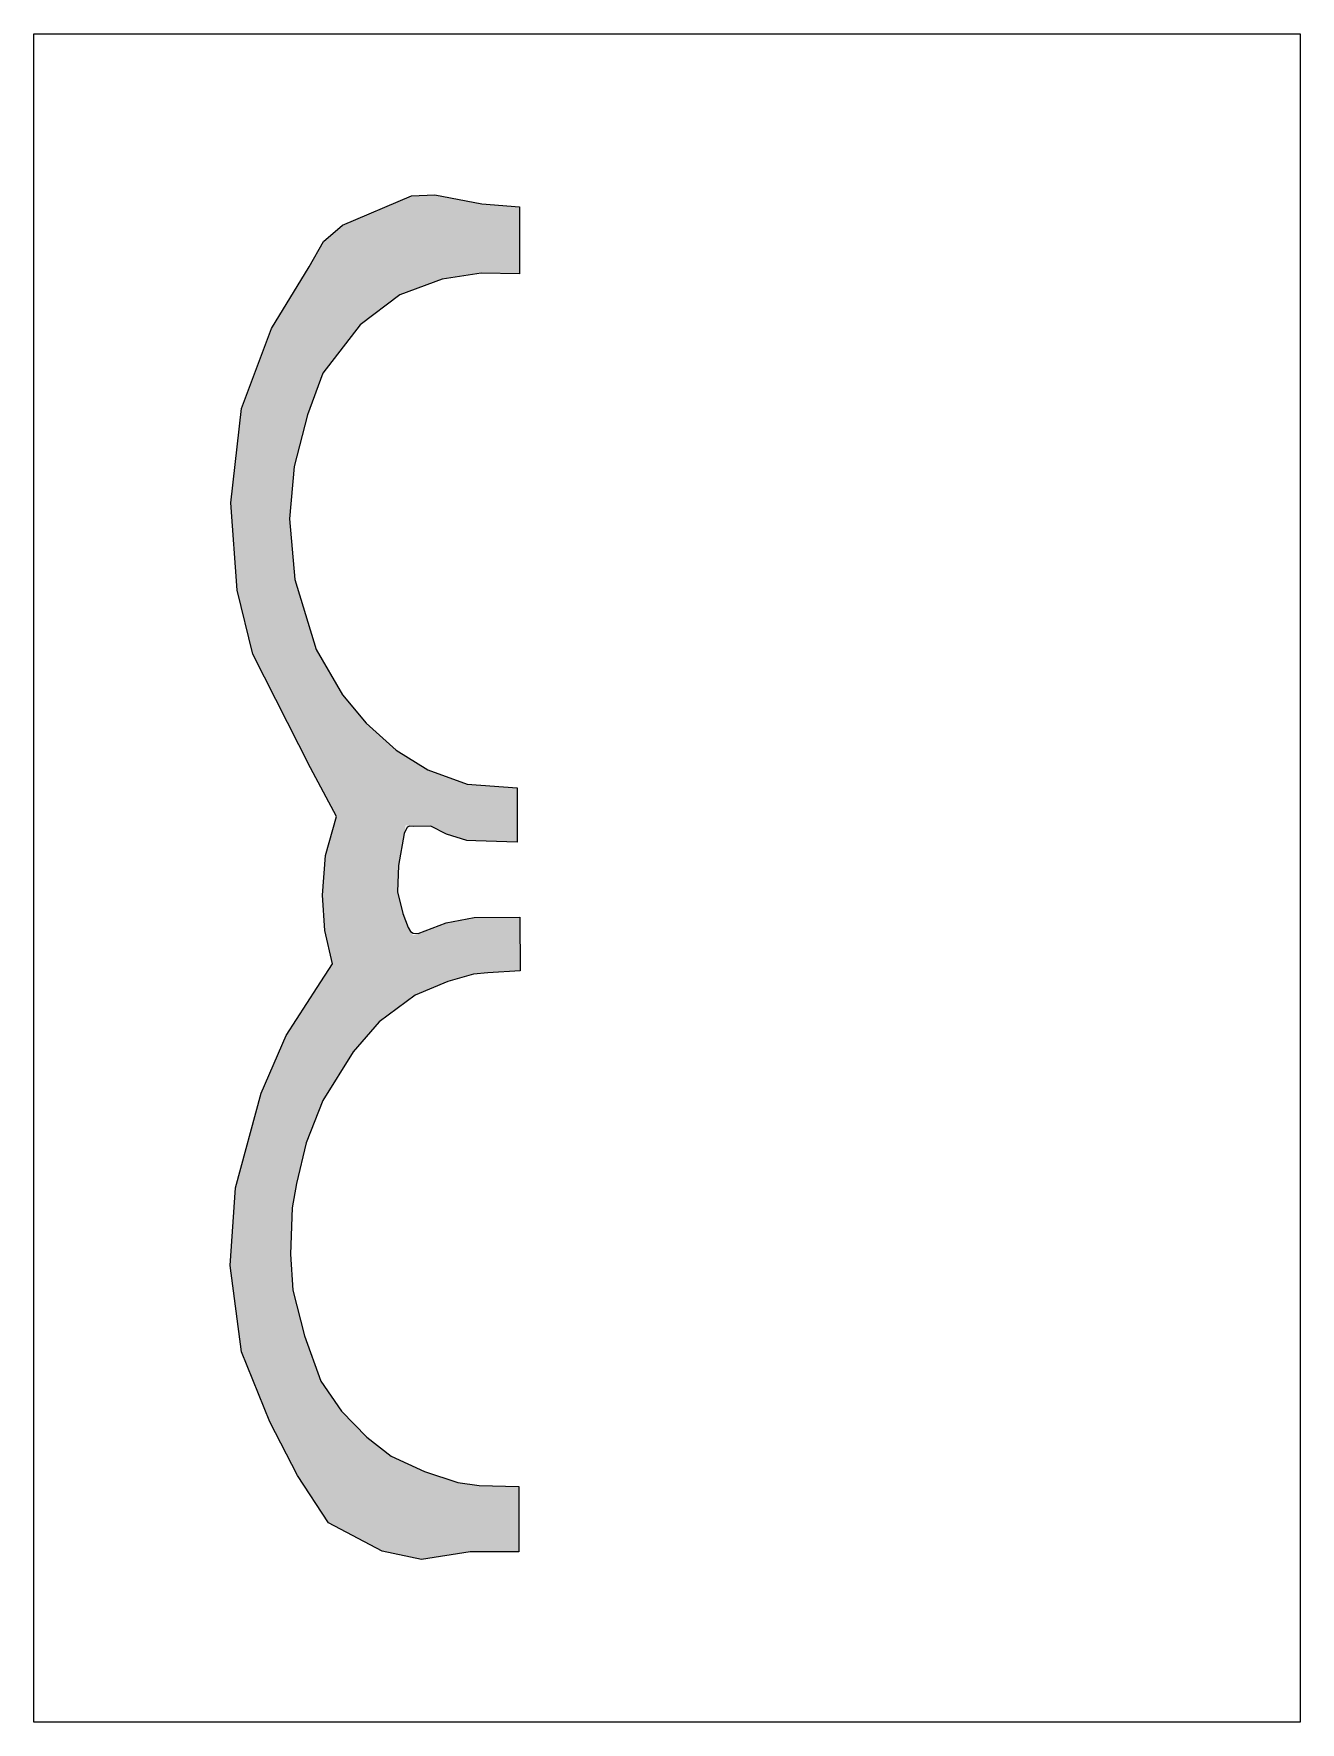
# Model space of a CAD drawing. Header units: millimetres. Extents: x -88727164121 to 1409438023, y -488056698 to 235964078476.
# Drawn here: x -521168545 to -94539317, y 9376264434 to 9945103405 of the extents above; entities that cross this region are included whole.
import ezdxf

# ---------------------------------------------------------------- set-up
doc = ezdxf.new("R2010")
doc.units = ezdxf.units.MM
doc.header["$MEASUREMENT"] = 0
picture_1 = doc.add_image_def('image10.jpg', size_in_pixel=(736, 552))

msp = doc.modelspace()

# ---------------------------------------------------------------- hatches: boundary and pattern name
at = {"true_color": 0xf26722}
h = msp.add_hatch(dxfattribs=at)
h.set_pattern_fill('ANSI31', color=30)
h.set_pattern_definition([(45, (-109373425.04483, 8727940036.23602), (-0.088388347648318, 0.088388347648318), [])])
h.paths.add_polyline_path([(-427995972.8, 9697758760.2), (-419199487.6, 9681457495.5), (-422946134.3, 9668253489.1), (-423923525.3, 9654886445), (-423109040.4, 9642986524.7), (-420549231, 9631748088.5), (-425715401.3, 9623751039.4), (-436140867.8, 9607612785.4), (-444611563.6, 9588214289.2), (-453246719.8, 9556338978.6), (-455026252.7, 9530112951.9), (-451152494.9, 9501079780.4), (-441597125.9, 9477508692.4), (-432278824.5, 9459341310.6), (-421835894.9, 9443424740.5), (-403841933.6, 9433939099.7), (-390507128.7, 9431045168.1), (-374119771.1, 9433617539.8), (-357757876.9, 9433617539.8), (-357757876.9, 9455706882.7), (-371079984.4, 9456067172.8), (-378318484, 9457066685.5), (-389510263, 9460708934.6), (-400798592.5, 9465902621.6), (-408972893.7, 9472264879.3), (-417471132.9, 9481111485.7), (-424447684.4, 9491176251.5), (-429972035.3, 9506449110.4), (-433924674.7, 9521770079.8), (-434707307.6, 9533910713.1), (-434084209.3, 9549613124.9), (-432687701.3, 9557731544.8), (-429424172.9, 9571421170.1), (-423762676.4, 9585678228.8), (-413530322.4, 9602105924.3), (-404849508.1, 9612255622.3), (-392687983.9, 9621234760.6), (-381632607.7, 9625835104.4), (-373021474.8, 9628231322.4), (-368214132.6, 9628692536.7), (-357314685.1, 9629394978.6), (-357453276.5, 9647537306.9), (-372775801.3, 9647420256.3), (-382250048.6, 9645547473.6), (-393419304.7, 9641331443.1), (-395018453.6, 9644003561.4), (-396861313.4, 9648681392.5), (-398614274.3, 9656013033.5), (-398344588.9, 9664873965.5), (-395875934.3, 9678452638.6), (-393333196.9, 9677978391.5), (-387459696.1, 9678118341.6), (-382141623.6, 9675414916.2), (-375228972.6, 9673285895.8), (-372223527.3, 9673184584.9), (-358273441.5, 9672714339.9), (-358273441.5, 9691059595.6), (-375116991.1, 9692321511.3), (-388415921, 9697160901.8), (-399098695.5, 9703744897.2), (-409188338.1, 9712797168.6), (-417190475.9, 9722371665.7), (-426062402.6, 9737690888), (-433202831.6, 9761241119.2), (-435050914.5, 9781654125.6), (-433496071.8, 9799288100.7), (-429004290.2, 9816749201.2), (-423821477.6, 9830752672.6), (-411171440.7, 9847060629.8), (-397868705.1, 9857152084.7), (-383600441.5, 9862412508), (-370458669, 9864462653.9), (-357567233.1, 9864249436.4), (-357567233.1, 9886745379), (-370281968.4, 9887859845.8), (-386009529.8, 9890841612.4), (-393935106.1, 9890504114.3), (-417170246.9, 9880577255.9), (-423523951.6, 9875098400.9), (-428400918.1, 9866551046.2), (-441123847.8, 9845861714.5), (-451196175.8, 9818806442.7), (-454748349.9, 9787102851.1), (-452633884.6, 9757620049.4), (-447326840.9, 9736095210.2)])

# ---------------------------------------------------------------- linework, layer by layer
at = {"color": 30, "true_color": 0xf26722}
msp.add_lwpolyline([(-357757876.9, 9433617539.8), (-374119771.1, 9433617539.8), (-390507128.7, 9431045168.1), (-403841933.6, 9433939099.7), (-421835894.9, 9443424740.5), (-432278824.5, 9459341310.6), (-441597125.9, 9477508692.4), (-451152494.9, 9501079780.4), (-455026252.7, 9530112951.9), (-453246719.8, 9556338978.6), (-444611563.6, 9588214289.2), (-436140867.8, 9607612785.4), (-425715401.3, 9623751039.4), (-420549231, 9631748088.5), (-423109040.4, 9642986524.7), (-423923525.3, 9654886445), (-422946134.3, 9668253489.1), (-419199487.6, 9681457495.5), (-427995972.8, 9697758760.2), (-447326840.9, 9736095210.2), (-452633884.6, 9757620049.4), (-454748349.9, 9787102851.1), (-451196175.8, 9818806442.7), (-441123847.8, 9845861714.5), (-428400918.1, 9866551046.2), (-423523951.6, 9875098400.9), (-417170246.9, 9880577255.9), (-393935106.1, 9890504114.3), (-386009529.8, 9890841612.4), (-370281968.4, 9887859845.8), (-357567233.1, 9886745379), (-357567233.1, 9864249436.4), (-370458669, 9864462653.9), (-383600441.5, 9862412508), (-397868705.1, 9857152084.7), (-411171440.7, 9847060629.8), (-423821477.6, 9830752672.6), (-429004290.2, 9816749201.2), (-433496071.8, 9799288100.7), (-435050914.5, 9781654125.6), (-433202831.6, 9761241119.2), (-426062402.6, 9737690888), (-417190475.9, 9722371665.7), (-409188338.1, 9712797168.6), (-399098695.5, 9703744897.2), (-388415921, 9697160901.8), (-375116991.1, 9692321511.3), (-358273441.5, 9691059595.6), (-358273441.5, 9672714339.9), (-372223527.3, 9673184584.9), (-375228972.6, 9673285895.8), (-382141623.6, 9675414916.2), (-387459696.1, 9678118341.6), (-393333196.9, 9677978391.5), (-394514146.3, 9678198650.9), (-395435216.2, 9677863491.1), (-396384206.7, 9675656919.4), (-398344588.9, 9664873965.5), (-398614274.3, 9656013033.5), (-396861313.4, 9648681392.5), (-395018453.6, 9644003561.4), (-394208723, 9642650531.7), (-393412421.3, 9642136987.4), (-391660546.2, 9641995317.2), (-382250048.6, 9645547473.6), (-372775801.3, 9647420256.3), (-357453276.5, 9647537306.9), (-357314685.1, 9629394978.6), (-368214132.6, 9628692536.7), (-373021474.8, 9628231322.4), (-381632607.7, 9625835104.4), (-392687983.9, 9621234760.6), (-404849508.1, 9612255622.3), (-413530322.4, 9602105924.3), (-423762676.4, 9585678228.8), (-429424172.9, 9571421170.1), (-432687701.3, 9557731544.8), (-434084209.3, 9549613124.9), (-434707307.6, 9533910713.1), (-433924674.7, 9521770079.8), (-429972035.3, 9506449110.4), (-424447684.4, 9491176251.5), (-417471132.9, 9481111485.7), (-408972893.7, 9472264879.3), (-400798592.5, 9465902621.6), (-389510263, 9460708934.6), (-378318484, 9457066685.5), (-371079984.4, 9456067172.8), (-357757876.9, 9455706882.7), (-357757876.9, 9433617539.8)], dxfattribs=at)

# ---------------------------------------------------------------- pictures from other files: only their frames are drawn
at = {"color": 1}
image = msp.add_image(picture_1, insert=(-94539317, 9376264434.2), size_in_units=(568838970.3, 426629227.7), rotation=90, dxfattribs=at)
image.dxf.flags = 7

doc.saveas('drawing.dxf')
